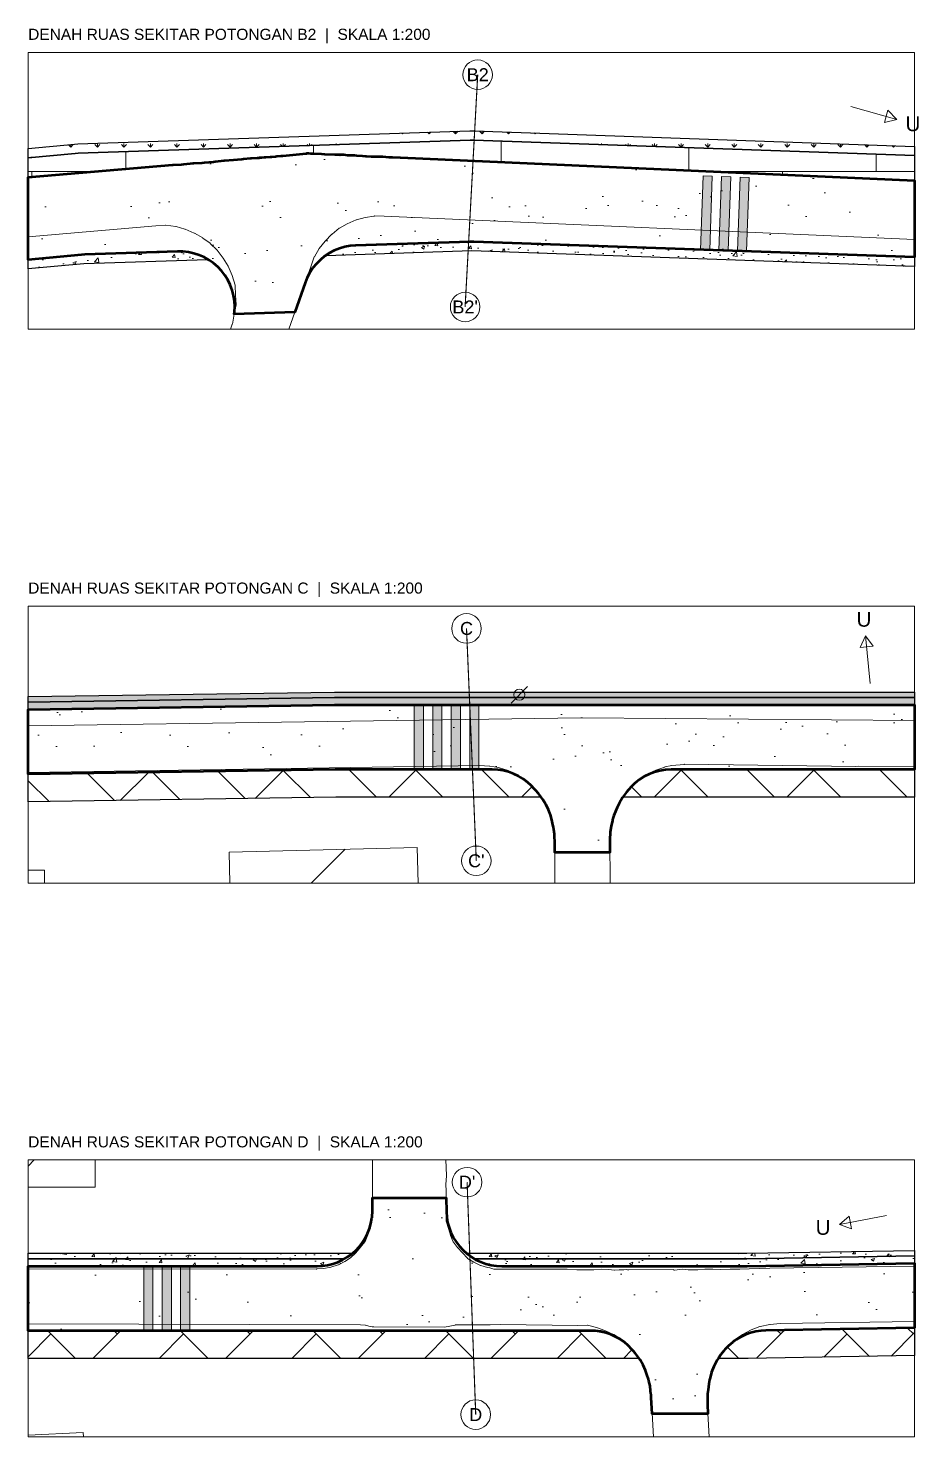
# Model space of a CAD drawing. Header units: metres. Extents: x 0 to 124, y -129 to 10.
# Drawn here: x 76 to 124.2, y -129.5 to -53.2 of the extents above; entities that cross this region are included whole.
import ezdxf
from ezdxf.enums import TextEntityAlignment as Align

# ---------------------------------------------------------------- set-up
doc = ezdxf.new("R2010")
doc.units = ezdxf.units.M
doc.linetypes.add('PHANTOM', pattern=[6.35, 3.175, -0.635, 0.635, -0.635, 0.635, -0.635])
for name, color, linetype, lineweight in [('D32_PNP_ARSIR', 8, 'Continuous', 9), ('D32_PNP_BATAS_RMJ', 1, 'PHANTOM', 25), ('D32_PNP_KONSTRUKSI', 7, 'Continuous', 25), ('D32_PNP_POTONGAN', 7, 'Continuous', 50), ('D32_PNP_TAMPAK', 8, 'Continuous', 18), ('D32_PNP_TEKS', 7, 'Continuous', 18)]:
    doc.layers.add(name, color=color, linetype=linetype, lineweight=lineweight)
doc.styles.add('D32_ARIAL', font='arial.ttf')

msp = doc.modelspace()

# ---------------------------------------------------------------- hatches: boundary and pattern name
at = {"layer": 'D32_PNP_ARSIR'}
h = msp.add_hatch(dxfattribs=at)
h.set_pattern_fill('GRASS', scale=0.04)
h.paths.add_polyline_path([(78.503, -59.472), (78.694, -59.46), (99.919, -58.751), (100.143, -58.751), (124, -59.594), (124, -60.094), (100.125, -59.251), (99.936, -59.251), (78.711, -59.96), (78.549, -59.97), (76, -60.206), (76, -59.704)])
h = msp.add_hatch(dxfattribs=at)
h.set_pattern_fill('AR-B816', scale=0.025)
h.paths.add_polyline_path([(78.549, -59.97), (78.711, -59.96), (99.936, -59.251), (100.125, -59.251), (124, -60.094), (124, -61.423), (96.169, -60.177), (96.169, -60.177), (96.143, -60.176), (96.142, -60.176), (95.725, -60.164), (95.538, -60.153), (95.209, -60.124), (95.209, -60.124), (95.15, -60.12), (95.149, -60.12), (95.124, -60.12), (95.123, -60.12), (94.858, -60.125), (94.576, -60.117), (94.311, -60.097), (94.311, -60.097), (94.288, -60.096), (94.288, -60.096), (94.27, -60.095), (94.27, -60.095), (94.099, -60.091), (93.779, -60.066), (93.68, -60.053), (93.679, -60.052), (93.61, -60.05), (93.609, -60.05), (93.59, -60.05), (93.291, -60.043), (93.09, -60.019), (93.089, -60.019), (93.039, -60.015), (93.037, -60.015), (92.947, -60.017), (92.946, -60.017), (92.876, -60.022), (92.608, -60.019), (92.054, -59.987), (91.881, -59.971), (91.879, -59.971), (91.418, -59.959), (91.296, -59.953), (91.18, -59.946), (91.179, -59.945), (91.166, -59.946), (91.165, -59.946), (91.102, -59.948), (91.102, -59.948), (91.075, -59.95), (91.075, -59.95), (91.054, -59.952), (91.054, -59.952), (89.792, -60.081), (89.699, -60.085), (89.697, -60.085), (89.695, -60.086), (89.693, -60.086), (89.692, -60.086), (89.455, -60.106), (89.454, -60.106), (89.39, -60.115), (89.197, -60.134), (89.197, -60.134), (89.101, -60.146), (88.859, -60.157), (88.854, -60.157), (88.854, -60.157), (88.825, -60.158), (88.824, -60.158), (88.789, -60.161), (88.789, -60.161), (88.516, -60.184), (88.405, -60.192), (88.083, -60.208), (88.083, -60.208), (88.062, -60.209), (88.061, -60.209), (88.034, -60.212), (88.034, -60.212), (87.653, -60.254), (87.558, -60.263), (87.113, -60.297), (86.637, -60.334), (86.636, -60.334), (86.616, -60.336), (86.616, -60.336), (86.612, -60.337), (86.611, -60.337), (86.118, -60.399), (86.025, -60.409), (85.548, -60.454), (85.421, -60.463), (84.963, -60.487), (84.962, -60.487), (84.957, -60.487), (84.957, -60.487), (84.933, -60.489), (84.933, -60.489), (84.429, -60.538), (84.296, -60.547), (83.841, -60.571), (83.841, -60.571), (83.835, -60.571), (83.835, -60.571), (83.813, -60.573), (83.813, -60.573), (76, -61.247), (76, -60.206)])
h = msp.add_hatch(dxfattribs=at)
h.set_pattern_fill('AR-SAND', scale=0.09)
h.paths.add_polyline_path([(83.815, -60.593), (83.837, -60.591), (83.842, -60.591), (84.297, -60.567), (84.431, -60.557), (84.935, -60.509), (84.959, -60.507), (84.964, -60.507), (85.422, -60.483), (85.55, -60.474), (86.027, -60.429), (86.12, -60.419), (86.614, -60.357), (86.618, -60.356), (86.638, -60.354), (87.114, -60.317), (87.56, -60.283), (87.655, -60.274), (88.036, -60.232), (88.063, -60.229), (88.084, -60.228), (88.406, -60.212), (88.518, -60.204), (88.791, -60.181), (88.826, -60.178), (88.855, -60.177), (88.86, -60.177), (89.103, -60.166), (89.199, -60.154), (89.392, -60.135), (89.457, -60.126), (89.7, -60.106), (89.699, -60.105), (89.793, -60.101), (91.056, -59.972), (91.076, -59.97), (91.103, -59.968), (91.166, -59.966), (91.179, -59.965), (91.295, -59.973), (91.417, -59.979), (91.879, -59.991), (92.053, -60.007), (92.607, -60.039), (92.877, -60.042), (92.947, -60.037), (93.038, -60.035), (93.087, -60.038), (93.289, -60.063), (93.59, -60.07), (93.61, -60.07), (93.678, -60.072), (93.777, -60.086), (94.098, -60.111), (94.269, -60.115), (94.287, -60.116), (94.31, -60.117), (94.575, -60.137), (94.858, -60.145), (95.124, -60.14), (95.149, -60.14), (95.208, -60.144), (95.537, -60.173), (95.724, -60.184), (96.142, -60.196), (96.168, -60.197), (124, -61.443), (124, -65.598), (100.128, -64.754), (99.922, -64.754), (93.732, -64.961), (93.433, -64.986), (93.137, -65.041), (92.849, -65.125), (92.57, -65.238), (92.304, -65.378), (92.053, -65.544), (91.82, -65.734), (91.608, -65.947), (91.418, -66.179), (91.252, -66.43), (91.111, -66.696), (90.999, -66.975), (90.444, -68.573), (87.152, -68.683), (87.169, -68.563), (87.182, -68.264), (87.165, -67.964), (87.119, -67.669), (87.043, -67.379), (86.939, -67.098), (86.807, -66.829), (86.649, -66.575), (86.466, -66.337), (86.261, -66.119), (86.035, -65.922), (85.791, -65.749), (85.53, -65.602), (85.256, -65.481), (84.971, -65.387), (84.679, -65.323), (84.381, -65.288), (84.082, -65.283), (79.064, -65.451), (78.888, -65.462), (76, -65.73), (76, -61.267)])
h = msp.add_hatch(color=252, dxfattribs=at)
h.dxf.hatch_style = 1
h.paths.add_polyline_path([(112.545, -61.19), (113.045, -61.208), (112.903, -65.206), (112.404, -65.188)])
h = msp.add_hatch(color=252, dxfattribs=at)
h.dxf.hatch_style = 1
h.paths.add_polyline_path([(113.544, -61.226), (114.044, -61.243), (113.903, -65.241), (113.403, -65.223)])
h = msp.add_hatch(color=252, dxfattribs=at)
h.dxf.hatch_style = 1
h.paths.add_polyline_path([(114.544, -61.261), (115.043, -61.279), (114.902, -65.276), (114.402, -65.259)])
h = msp.add_hatch(dxfattribs=at)
h.set_pattern_fill('AR-CONC', scale=0.01)
h.paths.add_polyline_path([(100.025, -65.251), (92.134, -65.515), (92.314, -65.395), (92.578, -65.256), (92.855, -65.144), (93.142, -65.06), (93.435, -65.006), (93.734, -64.981), (99.922, -64.774), (100.128, -64.774), (124, -65.618), (124, -66.098)])
h = msp.add_hatch(dxfattribs=at)
h.set_pattern_fill('AR-CONC', scale=0.01)
h.paths.add_polyline_path([(78.889, -65.482), (79.065, -65.471), (84.082, -65.303), (84.38, -65.308), (84.676, -65.343), (84.966, -65.407), (85.249, -65.499), (85.521, -65.619), (85.714, -65.729), (79.007, -65.953), (76, -66.232), (76, -65.75)])
h = msp.add_hatch(dxfattribs=at)
h.set_pattern_fill('AR-CONC', scale=0.01)
h.paths.add_polyline_path([(124, -89.15), (124, -89.45), (92.631, -89.45), (92.593, -89.45), (76, -89.699), (76, -89.399), (92.588, -89.15), (92.631, -89.15)])
h = msp.add_hatch(dxfattribs=at)
h.set_pattern_fill('AR-CONC', scale=0.01)
h.paths.add_polyline_path([(124, -89.45), (124, -89.83), (92.622, -89.83), (92.622, -89.83), (92.589, -89.83), (92.589, -89.83), (76, -90.079), (76, -89.699), (92.593, -89.45), (92.631, -89.45)])
h = msp.add_hatch(dxfattribs=at)
h.set_pattern_fill('AR-SAND', scale=0.09)
h.paths.add_polyline_path([(92.59, -89.85), (92.622, -89.85), (124, -89.85), (124, -93.35), (110.818, -93.35), (110.513, -93.366), (110.21, -93.412), (109.914, -93.49), (109.627, -93.597), (109.353, -93.732), (109.094, -93.895), (108.853, -94.084), (108.843, -94.092), (108.663, -94.262), (108.497, -94.446), (108.393, -94.571), (108.178, -94.866), (108.001, -95.185), (107.984, -95.22), (107.887, -95.413), (107.794, -95.619), (107.717, -95.832), (107.663, -96), (107.638, -96.083), (107.631, -96.105), (107.559, -96.415), (107.52, -96.731), (107.516, -96.785), (107.512, -96.857), (107.504, -97.042), (107.501, -97.196), (107.504, -97.85), (104.511, -97.85), (104.509, -97.435), (104.509, -97.409), (104.51, -97.396), (104.513, -97.331), (104.502, -96.905), (104.497, -96.855), (104.46, -96.596), (104.437, -96.494), (104.389, -96.258), (104.356, -96.075), (104.278, -95.796), (104.173, -95.525), (104.043, -95.266), (104.007, -95.203), (103.867, -94.978), (103.773, -94.842), (103.63, -94.652), (103.474, -94.474), (103.472, -94.473), (103.402, -94.394), (103.401, -94.395), (103.258, -94.236), (103.04, -94.036), (102.803, -93.86), (102.549, -93.707), (102.282, -93.58), (102.004, -93.48), (101.718, -93.408), (101.425, -93.365), (101.13, -93.35), (92.663, -93.35), (92.618, -93.35), (76, -93.599), (76, -90.099)])
h = msp.add_hatch(color=252, dxfattribs=at)
h.dxf.hatch_style = 1
h.paths.add_polyline_path([(96.907, -89.85), (97.407, -89.85), (97.407, -93.35), (96.907, -93.35)])
h = msp.add_hatch(color=252, dxfattribs=at)
h.dxf.hatch_style = 1
h.paths.add_polyline_path([(97.907, -89.85), (98.407, -89.85), (98.407, -93.35), (97.907, -93.35)])
h = msp.add_hatch(color=252, dxfattribs=at)
h.dxf.hatch_style = 1
h.paths.add_polyline_path([(98.907, -89.85), (99.407, -89.85), (99.407, -93.35), (98.907, -93.35)])
h = msp.add_hatch(color=252, dxfattribs=at)
h.dxf.hatch_style = 1
h.paths.add_polyline_path([(99.907, -89.85), (100.407, -89.85), (100.407, -93.35), (99.907, -93.35)])
h = msp.add_hatch(dxfattribs=at)
h.set_pattern_fill('AR-HBONE', scale=0.025)
h.paths.add_polyline_path([(92.619, -93.37), (92.663, -93.37), (101.129, -93.37), (101.423, -93.384), (101.714, -93.428), (101.998, -93.499), (102.275, -93.599), (102.54, -93.725), (102.792, -93.876), (103.027, -94.052), (103.244, -94.25), (103.386, -94.408), (103.388, -94.409), (103.389, -94.411), (103.391, -94.412), (103.392, -94.412), (103.457, -94.486), (103.458, -94.486), (103.459, -94.487), (103.615, -94.665), (103.754, -94.85), (92.652, -94.85), (76, -95.1), (76, -93.619)])
h = msp.add_hatch(dxfattribs=at)
h.set_pattern_fill('AR-HBONE', scale=0.025)
h.paths.add_polyline_path([(108.409, -94.584), (108.512, -94.459), (108.677, -94.276), (108.856, -94.107), (108.866, -94.099), (109.106, -93.911), (109.363, -93.75), (109.635, -93.615), (109.92, -93.509), (110.214, -93.432), (110.515, -93.386), (110.819, -93.37), (124, -93.37), (124, -94.85), (108.215, -94.85)])
h = msp.add_hatch(dxfattribs=at)
h.set_pattern_fill('ANSI31', scale=2.5)
h.paths.add_polyline_path([(86.88, -97.826), (97.063, -97.574), (97.111, -99.5), (86.921, -99.5)])
h = msp.add_hatch(dxfattribs=at)
h.set_pattern_fill('ANSI31', scale=2.5)
h.paths.add_polyline_path([(76.892, -98.802), (76.892, -99.5), (76, -99.5), (76, -98.802)])
h = msp.add_hatch(dxfattribs=at)
h.set_pattern_fill('ANSI31', scale=2.5)
h.paths.add_polyline_path([(79.627, -115.98), (76, -115.969), (76, -114.5), (79.632, -114.5)])
h = msp.add_hatch(dxfattribs=at)
h.set_pattern_fill('AR-SAND', scale=0.09)
h.paths.add_polyline_path([(91.644, -120.25), (91.93, -120.236), (92.213, -120.195), (92.492, -120.128), (92.762, -120.034), (93.022, -119.914), (93.27, -119.771), (93.503, -119.604), (93.719, -119.416), (93.916, -119.208), (94.093, -118.982), (94.247, -118.741), (94.377, -118.486), (94.483, -118.22), (94.562, -117.944), (94.615, -117.663), (94.618, -117.642), (94.646, -117.226), (94.646, -116.55), (98.633, -116.55), (98.647, -117.305), (98.667, -117.595), (98.714, -117.882), (98.789, -118.164), (98.891, -118.436), (99.019, -118.697), (99.171, -118.945), (99.347, -119.177), (99.545, -119.391), (99.762, -119.584), (99.997, -119.756), (100.248, -119.904), (100.511, -120.027), (100.786, -120.124), (101.068, -120.194), (101.356, -120.236), (101.647, -120.25), (114.891, -120.25), (114.94, -120.25), (124, -120.101), (124, -123.601), (115.948, -123.734), (115.669, -123.751), (115.392, -123.795), (115.12, -123.864), (114.857, -123.958), (114.603, -124.077), (114.361, -124.219), (114.134, -124.382), (113.923, -124.566), (113.73, -124.769), (113.663, -124.846), (113.51, -125.039), (113.373, -125.242), (113.297, -125.366), (113.125, -125.69), (113.123, -125.693), (113.006, -125.993), (112.921, -126.304), (112.896, -126.419), (112.858, -126.638), (112.815, -126.948), (112.792, -127.171), (112.777, -127.406), (112.775, -127.757), (112.802, -128.25), (109.789, -128.25), (109.74, -127.369), (109.725, -127.197), (109.722, -127.168), (109.706, -127.001), (109.671, -126.742), (109.613, -126.488), (109.58, -126.368), (109.504, -126.127), (109.426, -125.913), (109.296, -125.611), (109.134, -125.324), (108.941, -125.057), (108.868, -124.967), (108.783, -124.866), (108.692, -124.764), (108.496, -124.561), (108.281, -124.378), (108.05, -124.216), (107.805, -124.076), (107.547, -123.96), (107.28, -123.869), (107.006, -123.803), (106.726, -123.763), (106.444, -123.75), (76, -123.75), (76, -120.25)])
h = msp.add_hatch(dxfattribs=at)
h.set_pattern_fill('AR-CONC', scale=0.01)
h.paths.add_polyline_path([(93.259, -119.754), (93.094, -119.85), (76, -119.85), (76, -119.55), (93.535, -119.55), (93.491, -119.588)])
h = msp.add_hatch(dxfattribs=at)
h.set_pattern_fill('AR-CONC', scale=0.01)
h.paths.add_polyline_path([(114.912, -119.85), (100.196, -119.85), (100.008, -119.739), (99.775, -119.569), (99.754, -119.55), (114.91, -119.55), (124, -119.401), (124, -119.701)])
h = msp.add_hatch(dxfattribs=at)
h.set_pattern_fill('AR-CONC', scale=0.01)
h.paths.add_polyline_path([(114.94, -120.23), (114.891, -120.23), (101.647, -120.23), (101.358, -120.216), (101.072, -120.174), (100.791, -120.105), (100.519, -120.008), (100.257, -119.886), (100.196, -119.85), (114.912, -119.85), (124, -119.701), (124, -120.081)])
h = msp.add_hatch(dxfattribs=at)
h.set_pattern_fill('AR-CONC', scale=0.01)
h.paths.add_polyline_path([(92.755, -120.015), (92.486, -120.108), (92.209, -120.176), (91.928, -120.216), (91.643, -120.23), (76, -120.23), (76, -119.85), (93.094, -119.85), (93.013, -119.897)])
h = msp.add_hatch(color=252, dxfattribs=at)
h.dxf.hatch_style = 1
h.paths.add_polyline_path([(82.256, -120.25), (82.756, -120.25), (82.756, -123.75), (82.256, -123.75)])
h = msp.add_hatch(color=252, dxfattribs=at)
h.dxf.hatch_style = 1
h.paths.add_polyline_path([(83.256, -120.25), (83.756, -120.25), (83.756, -123.75), (83.256, -123.75)])
h = msp.add_hatch(color=252, dxfattribs=at)
h.dxf.hatch_style = 1
h.paths.add_polyline_path([(84.256, -120.25), (84.756, -120.25), (84.756, -123.75), (84.256, -123.75)])
h = msp.add_hatch(dxfattribs=at)
h.set_pattern_fill('AR-HBONE', scale=0.025)
h.paths.add_polyline_path([(113.392, -125.25), (113.526, -125.05), (113.678, -124.859), (113.744, -124.783), (113.936, -124.581), (114.146, -124.398), (114.372, -124.235), (114.612, -124.095), (114.864, -123.977), (115.126, -123.883), (115.396, -123.814), (115.671, -123.771), (115.949, -123.754), (124, -123.621), (124, -125.101), (114.983, -125.25), (114.93, -125.25)])
h = msp.add_hatch(dxfattribs=at)
h.set_pattern_fill('AR-HBONE', scale=0.025)
h.paths.add_polyline_path([(106.444, -123.77), (106.724, -123.783), (107.002, -123.823), (107.275, -123.888), (107.54, -123.979), (107.796, -124.094), (108.039, -124.233), (108.269, -124.394), (108.482, -124.576), (108.678, -124.777), (108.768, -124.879), (108.852, -124.979), (108.925, -125.069), (109.056, -125.25), (76, -125.25), (76, -123.77)])
h = msp.add_hatch(dxfattribs=at)
h.set_pattern_fill('ANSI31', scale=2.5)
h.paths.add_polyline_path([(78.979, -129.257), (78.992, -129.5), (76, -129.5), (76, -129.408)])

# ---------------------------------------------------------------- linework, layer by layer
at = {"layer": 'D32_PNP_BATAS_RMJ', "color": 1, "ltscale": 1.5, "const_width": 0.06}
for points in [[(100.341, -55.709), (99.659, -68.291)], [(99.735, -85.706), (100.265, -98.294)], [(100.234, -128.296), (99.766, -115.704)]]:
    msp.add_lwpolyline(points, dxfattribs=at)
at = {"layer": 'D32_PNP_KONSTRUKSI'}
for points in [[(78.503, -59.472), (78.694, -59.46), (99.919, -58.751), (100.143, -58.751), (124, -59.594), (124, -60.094), (100.125, -59.251), (99.936, -59.251), (78.711, -59.96), (78.549, -59.97), (76, -60.206), (76, -59.704)], [(78.549, -59.97), (78.711, -59.96), (99.936, -59.251), (100.125, -59.251), (124, -60.094), (124, -61.423), (96.169, -60.177), (96.169, -60.177), (96.143, -60.176), (96.142, -60.176), (95.725, -60.164), (95.538, -60.153), (95.209, -60.124), (95.209, -60.124), (95.15, -60.12), (95.149, -60.12), (95.124, -60.12), (95.123, -60.12), (94.858, -60.125), (94.576, -60.117), (94.311, -60.097), (94.311, -60.097), (94.288, -60.096), (94.288, -60.096), (94.27, -60.095), (94.27, -60.095), (94.099, -60.091), (93.779, -60.066), (93.68, -60.053), (93.679, -60.052), (93.61, -60.05), (93.609, -60.05), (93.59, -60.05), (93.291, -60.043), (93.09, -60.019), (93.089, -60.019), (93.039, -60.015), (93.037, -60.015), (92.947, -60.017), (92.946, -60.017), (92.876, -60.022), (92.608, -60.019), (92.054, -59.987), (91.881, -59.971), (91.879, -59.971), (91.418, -59.959), (91.296, -59.953), (91.18, -59.946), (91.179, -59.945), (91.166, -59.946), (91.165, -59.946), (91.102, -59.948), (91.102, -59.948), (91.075, -59.95), (91.075, -59.95), (91.054, -59.952), (91.054, -59.952), (89.792, -60.081), (89.699, -60.085), (89.697, -60.085), (89.695, -60.086), (89.693, -60.086), (89.692, -60.086), (89.455, -60.106), (89.454, -60.106), (89.39, -60.115), (89.197, -60.134), (89.197, -60.134), (89.101, -60.146), (88.859, -60.157), (88.854, -60.157), (88.854, -60.157), (88.825, -60.158), (88.824, -60.158), (88.789, -60.161), (88.789, -60.161), (88.516, -60.184), (88.405, -60.192), (88.083, -60.208), (88.083, -60.208), (88.062, -60.209), (88.061, -60.209), (88.034, -60.212), (88.034, -60.212), (87.653, -60.254), (87.558, -60.263), (87.113, -60.297), (86.637, -60.334), (86.636, -60.334), (86.616, -60.336), (86.616, -60.336), (86.612, -60.337), (86.611, -60.337), (86.118, -60.399), (86.025, -60.409), (85.548, -60.454), (85.421, -60.463), (84.963, -60.487), (84.962, -60.487), (84.957, -60.487), (84.957, -60.487), (84.933, -60.489), (84.933, -60.489), (84.429, -60.538), (84.296, -60.547), (83.841, -60.571), (83.841, -60.571), (83.835, -60.571), (83.835, -60.571), (83.813, -60.573), (83.813, -60.573), (76, -61.247), (76, -60.206)], [(100.025, -65.251), (92.134, -65.515), (92.314, -65.395), (92.578, -65.256), (92.855, -65.144), (93.142, -65.06), (93.435, -65.006), (93.734, -64.981), (99.922, -64.774), (100.128, -64.774), (124, -65.618), (124, -66.098)], [(78.889, -65.482), (79.065, -65.471), (84.082, -65.303), (84.38, -65.308), (84.676, -65.343), (84.966, -65.407), (85.249, -65.499), (85.521, -65.619), (85.714, -65.729), (79.007, -65.953), (76, -66.232), (76, -65.75)], [(124, -89.15), (124, -89.45), (92.631, -89.45), (92.593, -89.45), (76, -89.699), (76, -89.399), (92.588, -89.15), (92.631, -89.15)], [(124, -89.45), (124, -89.83), (92.622, -89.83), (92.622, -89.83), (92.589, -89.83), (92.589, -89.83), (76, -90.079), (76, -89.699), (92.593, -89.45), (92.631, -89.45)], [(92.619, -93.37), (92.663, -93.37), (101.129, -93.37), (101.423, -93.384), (101.714, -93.428), (101.998, -93.499), (102.275, -93.599), (102.54, -93.725), (102.792, -93.876), (103.027, -94.052), (103.244, -94.25), (103.386, -94.408), (103.388, -94.409), (103.389, -94.411), (103.391, -94.412), (103.392, -94.412), (103.457, -94.486), (103.458, -94.486), (103.459, -94.487), (103.615, -94.665), (103.754, -94.85), (92.652, -94.85), (76, -95.1), (76, -93.619)], [(108.409, -94.584), (108.512, -94.459), (108.677, -94.276), (108.856, -94.107), (108.866, -94.099), (109.106, -93.911), (109.363, -93.75), (109.635, -93.615), (109.92, -93.509), (110.214, -93.432), (110.515, -93.386), (110.819, -93.37), (124, -93.37), (124, -94.85), (108.215, -94.85)], [(93.259, -119.754), (93.094, -119.85), (76, -119.85), (76, -119.55), (93.535, -119.55), (93.491, -119.588)], [(114.912, -119.85), (100.196, -119.85), (100.008, -119.739), (99.775, -119.569), (99.754, -119.55), (114.91, -119.55), (124, -119.401), (124, -119.701)], [(114.94, -120.23), (114.891, -120.23), (101.647, -120.23), (101.358, -120.216), (101.072, -120.174), (100.791, -120.105), (100.519, -120.008), (100.257, -119.886), (100.196, -119.85), (114.912, -119.85), (124, -119.701), (124, -120.081)], [(92.755, -120.015), (92.486, -120.108), (92.209, -120.176), (91.928, -120.216), (91.643, -120.23), (76, -120.23), (76, -119.85), (93.094, -119.85), (93.013, -119.897)], [(113.392, -125.25), (113.526, -125.05), (113.678, -124.859), (113.744, -124.783), (113.936, -124.581), (114.146, -124.398), (114.372, -124.235), (114.612, -124.095), (114.864, -123.977), (115.126, -123.883), (115.396, -123.814), (115.671, -123.771), (115.949, -123.754), (124, -123.621), (124, -125.101), (114.983, -125.25), (114.93, -125.25)], [(106.444, -123.77), (106.724, -123.783), (107.002, -123.823), (107.275, -123.888), (107.54, -123.979), (107.796, -124.094), (108.039, -124.233), (108.269, -124.394), (108.482, -124.576), (108.678, -124.777), (108.768, -124.879), (108.852, -124.979), (108.925, -125.069), (109.056, -125.25), (76, -125.25), (76, -123.77)]]:
    msp.add_lwpolyline(points, close=True, dxfattribs=at)
at = {"layer": 'D32_PNP_POTONGAN'}
for points in [[(83.815, -60.593), (83.837, -60.591), (83.842, -60.591), (84.297, -60.567), (84.431, -60.557), (84.935, -60.509), (84.959, -60.507), (84.964, -60.507), (85.422, -60.483), (85.55, -60.474), (86.027, -60.429), (86.12, -60.419), (86.614, -60.357), (86.618, -60.356), (86.638, -60.354), (87.114, -60.317), (87.56, -60.283), (87.655, -60.274), (88.036, -60.232), (88.063, -60.229), (88.084, -60.228), (88.406, -60.212), (88.518, -60.204), (88.791, -60.181), (88.826, -60.178), (88.855, -60.177), (88.86, -60.177), (89.103, -60.166), (89.199, -60.154), (89.392, -60.135), (89.457, -60.126), (89.7, -60.106), (89.699, -60.105), (89.793, -60.101), (91.056, -59.972), (91.076, -59.97), (91.103, -59.968), (91.166, -59.966), (91.179, -59.965), (91.295, -59.973), (91.417, -59.979), (91.879, -59.991), (92.053, -60.007), (92.607, -60.039), (92.877, -60.042), (92.947, -60.037), (93.038, -60.035), (93.087, -60.038), (93.289, -60.063), (93.59, -60.07), (93.61, -60.07), (93.678, -60.072), (93.777, -60.086), (94.098, -60.111), (94.269, -60.115), (94.287, -60.116), (94.31, -60.117), (94.575, -60.137), (94.858, -60.145), (95.124, -60.14), (95.149, -60.14), (95.208, -60.144), (95.537, -60.173), (95.724, -60.184), (96.142, -60.196), (96.168, -60.197), (124, -61.443), (124, -65.598), (100.128, -64.754), (99.922, -64.754), (93.732, -64.961), (93.433, -64.986), (93.137, -65.041), (92.849, -65.125), (92.57, -65.238), (92.304, -65.378), (92.053, -65.544), (91.82, -65.734), (91.608, -65.947), (91.418, -66.179), (91.252, -66.43), (91.111, -66.696), (90.999, -66.975), (90.444, -68.573), (87.152, -68.683), (87.169, -68.563), (87.182, -68.264), (87.165, -67.964), (87.119, -67.669), (87.043, -67.379), (86.939, -67.098), (86.807, -66.829), (86.649, -66.575), (86.466, -66.337), (86.261, -66.119), (86.035, -65.922), (85.791, -65.749), (85.53, -65.602), (85.256, -65.481), (84.971, -65.387), (84.679, -65.323), (84.381, -65.288), (84.082, -65.283), (79.064, -65.451), (78.888, -65.462), (76, -65.73), (76, -61.267)], [(92.59, -89.85), (92.622, -89.85), (124, -89.85), (124, -93.35), (110.818, -93.35), (110.513, -93.366), (110.21, -93.412), (109.914, -93.49), (109.627, -93.597), (109.353, -93.732), (109.094, -93.895), (108.853, -94.084), (108.843, -94.092), (108.663, -94.262), (108.497, -94.446), (108.393, -94.571), (108.178, -94.866), (108.001, -95.185), (107.984, -95.22), (107.887, -95.413), (107.794, -95.619), (107.717, -95.832), (107.663, -96), (107.638, -96.083), (107.631, -96.105), (107.559, -96.415), (107.52, -96.731), (107.516, -96.785), (107.512, -96.857), (107.504, -97.042), (107.501, -97.196), (107.504, -97.85), (104.511, -97.85), (104.509, -97.435), (104.509, -97.409), (104.51, -97.396), (104.513, -97.331), (104.502, -96.905), (104.497, -96.855), (104.46, -96.596), (104.437, -96.494), (104.389, -96.258), (104.356, -96.075), (104.278, -95.796), (104.173, -95.525), (104.043, -95.266), (104.007, -95.203), (103.867, -94.978), (103.773, -94.842), (103.63, -94.652), (103.474, -94.474), (103.472, -94.473), (103.402, -94.394), (103.401, -94.395), (103.258, -94.236), (103.04, -94.036), (102.803, -93.86), (102.549, -93.707), (102.282, -93.58), (102.004, -93.48), (101.718, -93.408), (101.425, -93.365), (101.13, -93.35), (92.663, -93.35), (92.618, -93.35), (76, -93.599), (76, -90.099)], [(91.644, -120.25), (91.93, -120.236), (92.213, -120.195), (92.492, -120.128), (92.762, -120.034), (93.022, -119.914), (93.27, -119.771), (93.503, -119.604), (93.719, -119.416), (93.916, -119.208), (94.093, -118.982), (94.247, -118.741), (94.377, -118.486), (94.483, -118.22), (94.562, -117.944), (94.615, -117.663), (94.618, -117.642), (94.646, -117.226), (94.646, -116.55), (98.633, -116.55), (98.647, -117.305), (98.667, -117.595), (98.714, -117.882), (98.789, -118.164), (98.891, -118.436), (99.019, -118.697), (99.171, -118.945), (99.347, -119.177), (99.545, -119.391), (99.762, -119.584), (99.997, -119.756), (100.248, -119.904), (100.511, -120.027), (100.786, -120.124), (101.068, -120.194), (101.356, -120.236), (101.647, -120.25), (114.891, -120.25), (114.94, -120.25), (124, -120.101), (124, -123.601), (115.948, -123.734), (115.669, -123.751), (115.392, -123.795), (115.12, -123.864), (114.857, -123.958), (114.603, -124.077), (114.361, -124.219), (114.134, -124.382), (113.923, -124.566), (113.73, -124.769), (113.663, -124.846), (113.51, -125.039), (113.373, -125.242), (113.297, -125.366), (113.125, -125.69), (113.123, -125.693), (113.006, -125.993), (112.921, -126.304), (112.896, -126.419), (112.858, -126.638), (112.815, -126.948), (112.792, -127.171), (112.777, -127.406), (112.775, -127.757), (112.802, -128.25), (109.789, -128.25), (109.74, -127.369), (109.725, -127.197), (109.722, -127.168), (109.706, -127.001), (109.671, -126.742), (109.613, -126.488), (109.58, -126.368), (109.504, -126.127), (109.426, -125.913), (109.296, -125.611), (109.134, -125.324), (108.941, -125.057), (108.868, -124.967), (108.783, -124.866), (108.692, -124.764), (108.496, -124.561), (108.281, -124.378), (108.05, -124.216), (107.805, -124.076), (107.547, -123.96), (107.28, -123.869), (107.006, -123.803), (106.726, -123.763), (106.444, -123.75), (76, -123.75), (76, -120.25)]]:
    msp.add_lwpolyline(points, close=True, dxfattribs=at)
at = {"layer": 'D32_PNP_TAMPAK'}
msp.add_line((102.144, -89.75), (103.044, -88.85), dxfattribs=at)
for points in [[(83.831, -60.591), (83.832, -60.591), (84.364, -60.564), (84.366, -60.564), (84.952, -60.507), (84.954, -60.507), (84.954, -60.507), (85.486, -60.48), (85.488, -60.48), (86.074, -60.424), (86.075, -60.424), (86.619, -60.356), (86.619, -60.356), (86.621, -60.356), (86.621, -60.356), (87.114, -60.317), (87.608, -60.279), (87.609, -60.279), (88.06, -60.229), (88.06, -60.229), (88.062, -60.229), (88.062, -60.229), (88.462, -60.209), (88.464, -60.209), (88.822, -60.178), (88.823, -60.178), (88.824, -60.178), (88.825, -60.178), (89.127, -60.176), (89.131, -60.176), (89.136, -60.175), (89.317, -60.139), (89.318, -60.139), (89.318, -60.139), (89.319, -60.139), (89.478, -60.143), (89.483, -60.143), (89.488, -60.142), (89.493, -60.141), (89.498, -60.139), (89.503, -60.137), (89.542, -60.115), (89.543, -60.115), (89.543, -60.115), (89.543, -60.115), (89.543, -60.115), (89.543, -60.115), (89.543, -60.115), (89.544, -60.115), (89.545, -60.115), (89.575, -60.124), (89.58, -60.125), (89.585, -60.125), (89.589, -60.125), (89.594, -60.125), (91.077, -59.97), (91.077, -59.97), (91.079, -59.969), (91.08, -59.969), (91.211, -59.964), (91.211, -59.964), (91.212, -59.964), (91.212, -59.964), (91.212, -59.964), (91.212, -59.964), (91.285, -59.984), (91.29, -59.985), (91.295, -59.986), (91.301, -59.986), (91.425, -59.979), (91.425, -59.979), (91.426, -59.979), (91.427, -59.979), (91.949, -59.993), (91.949, -59.993), (91.95, -59.993), (91.95, -59.993), (91.95, -59.993), (91.951, -59.993), (91.986, -60.003), (91.991, -60.004), (91.997, -60.005), (92.971, -60.06), (92.975, -60.06), (92.98, -60.06), (92.985, -60.059), (92.989, -60.057), (92.994, -60.056), (92.998, -60.054), (93.037, -60.032), (93.038, -60.031), (93.038, -60.031), (93.039, -60.031), (93.155, -60.064), (93.16, -60.065), (93.165, -60.065), (93.372, -60.082), (93.379, -60.082), (93.642, -60.068), (93.642, -60.068), (93.642, -60.068), (93.643, -60.068), (93.644, -60.068), (93.937, -60.107), (93.942, -60.107), (94.288, -60.116), (94.288, -60.116), (94.29, -60.116), (94.29, -60.116), (94.716, -60.148), (94.721, -60.148), (95.159, -60.139), (95.161, -60.139), (95.161, -60.139), (95.63, -60.182), (95.634, -60.182), (96.155, -60.196), (96.155, -60.196), (124, -61.443), (124, -64.63), (95.272, -63.377), (95.271, -63.377), (94.752, -63.363), (94.747, -63.363), (94.743, -63.364), (94.244, -63.442), (94.239, -63.443), (93.769, -63.572), (93.763, -63.575), (93.27, -63.786), (93.265, -63.788), (92.854, -64.02), (92.85, -64.023), (92.847, -64.025), (92.454, -64.349), (92.45, -64.353), (92.084, -64.73), (92.081, -64.733), (91.756, -65.12), (91.753, -65.123), (91.751, -65.127), (91.497, -65.574), (91.495, -65.578), (91.494, -65.582), (91.318, -66.056), (91.318, -66.057), (90.122, -69.5), (86.957, -69.5), (87.054, -69.224), (87.056, -69.217), (87.161, -68.679), (87.161, -68.679), (87.255, -68.183), (87.256, -68.178), (87.256, -68.172), (87.23, -67.644), (87.23, -67.644), (87.204, -67.115), (87.203, -67.109), (87.202, -67.103), (87.043, -66.583), (87.042, -66.578), (86.831, -66.086), (86.829, -66.082), (86.827, -66.079), (86.553, -65.654), (86.552, -65.652), (86.238, -65.217), (86.236, -65.214), (86.233, -65.21), (85.858, -64.847), (85.855, -64.844), (85.852, -64.842), (85.454, -64.558), (85.449, -64.555), (84.999, -64.299), (84.995, -64.297), (84.492, -64.071), (84.489, -64.07), (84.485, -64.069), (84.004, -63.935), (84, -63.934), (83.996, -63.933), (83.451, -63.867), (83.446, -63.867), (83.442, -63.867), (82.913, -63.894), (82.912, -63.894), (76, -64.491), (76, -61.267)], [(112.545, -61.19), (113.045, -61.208), (112.903, -65.206), (112.404, -65.188)], [(113.544, -61.226), (114.044, -61.243), (113.903, -65.241), (113.403, -65.223)], [(114.544, -61.261), (115.043, -61.279), (114.902, -65.276), (114.402, -65.259)], [(96.907, -89.85), (97.407, -89.85), (97.407, -93.35), (96.907, -93.35)], [(97.907, -89.85), (98.407, -89.85), (98.407, -93.35), (97.907, -93.35)], [(98.907, -89.85), (99.407, -89.85), (99.407, -93.35), (98.907, -93.35)], [(99.907, -89.85), (100.407, -89.85), (100.407, -93.35), (99.907, -93.35)], [(120.94, -93.168), (120.934, -93.169), (120.812, -93.181), (120.809, -93.181), (111.53, -93.068), (111.525, -93.069), (110.855, -93.134), (110.85, -93.135), (110.482, -93.213), (110.475, -93.215), (109.986, -93.389), (109.983, -93.39), (109.507, -93.603), (109.503, -93.605), (109.499, -93.607), (109.495, -93.61), (109.492, -93.613), (109.489, -93.616), (109.459, -93.652), (109.458, -93.653), (109.458, -93.653), (109.458, -93.653), (109.458, -93.653), (109.458, -93.653), (109.458, -93.653), (109.457, -93.653), (109.061, -93.903), (109.058, -93.905), (109.055, -93.908), (108.783, -94.144), (108.669, -94.238), (108.665, -94.242), (108.662, -94.245), (108.323, -94.656), (108.322, -94.658), (108.028, -95.062), (108.026, -95.066), (108.023, -95.07), (108.021, -95.075), (108.02, -95.08), (107.994, -95.199), (107.994, -95.199), (107.993, -95.2), (107.993, -95.2), (107.993, -95.2), (107.993, -95.201), (107.993, -95.201), (107.816, -95.556), (107.814, -95.56), (107.749, -95.734), (107.748, -95.736), (107.65, -96.042), (107.649, -96.043), (107.587, -96.258), (107.586, -96.263), (107.532, -96.561), (107.531, -96.566), (107.514, -96.821), (107.514, -96.822), (107.5, -97.119), (107.5, -97.122), (107.513, -99.5), (104.521, -99.5), (104.509, -97.414), (104.509, -97.414), (104.509, -97.412), (104.509, -97.412), (104.522, -97.117), (104.522, -97.11), (104.469, -96.57), (104.469, -96.565), (104.467, -96.561), (104.406, -96.361), (104.406, -96.36), (104.406, -96.359), (104.406, -96.359), (104.378, -96.071), (104.377, -96.067), (104.376, -96.063), (104.375, -96.059), (104.318, -95.901), (104.318, -95.9), (104.318, -95.9), (104.202, -95.573), (104.201, -95.569), (104.148, -95.451), (104.145, -95.447), (103.942, -95.088), (103.939, -95.084), (103.695, -94.729), (103.694, -94.729), (103.693, -94.727), (103.646, -94.651), (103.643, -94.647), (103.639, -94.643), (103.455, -94.454), (103.454, -94.454), (103.454, -94.453), (103.453, -94.453), (103.311, -94.26), (103.308, -94.257), (103.305, -94.253), (103.302, -94.25), (103.261, -94.218), (103.261, -94.218), (103.075, -94.065), (102.937, -93.952), (102.891, -93.914), (102.889, -93.912), (102.483, -93.616), (102.478, -93.613), (102.473, -93.611), (101.993, -93.407), (101.988, -93.405), (101.467, -93.245), (101.46, -93.244), (100.991, -93.164), (100.985, -93.163), (100.434, -93.133), (100.431, -93.133), (76, -93.508), (76, -90.989), (105.92, -90.554), (105.924, -90.554), (106.006, -90.546), (106.008, -90.546), (124, -90.696), (124, -93.19)], [(86.88, -97.826), (97.063, -97.574), (97.111, -99.5), (86.921, -99.5)], [(76.892, -98.802), (76.892, -99.5), (76, -99.5), (76, -98.802)], [(91.586, -120.423), (91.591, -120.423), (91.596, -120.422), (91.601, -120.421), (91.606, -120.419), (91.611, -120.417), (91.615, -120.414), (91.619, -120.411), (91.622, -120.408), (91.625, -120.404), (91.626, -120.404), (91.626, -120.404), (91.627, -120.404), (92.006, -120.377), (92.011, -120.376), (92.38, -120.307), (92.385, -120.306), (92.785, -120.189), (92.791, -120.187), (92.795, -120.185), (93.142, -119.994), (93.144, -119.993), (93.448, -119.809), (93.453, -119.806), (93.457, -119.803), (93.743, -119.539), (93.748, -119.533), (93.991, -119.233), (94.232, -118.934), (94.235, -118.93), (94.238, -118.925), (94.24, -118.921), (94.383, -118.557), (94.383, -118.557), (94.527, -118.19), (94.529, -118.185), (94.53, -118.18), (94.592, -117.83), (94.592, -117.828), (94.647, -117.435), (94.647, -117.428), (94.643, -114.5), (98.623, -114.5), (98.652, -115.351), (98.652, -115.352), (98.652, -115.352), (98.612, -115.829), (98.612, -115.837), (98.633, -116.173), (98.633, -116.173), (98.633, -116.174), (98.633, -116.175), (98.63, -116.389), (98.63, -116.391), (98.649, -117.418), (98.649, -117.419), (98.649, -117.421), (98.636, -117.801), (98.636, -117.806), (98.637, -117.811), (98.638, -117.817), (98.754, -118.218), (98.754, -118.219), (98.865, -118.582), (98.867, -118.587), (99.016, -118.939), (99.017, -118.943), (99.02, -118.946), (99.022, -118.95), (99.245, -119.244), (99.248, -119.247), (99.517, -119.54), (99.782, -119.829), (99.786, -119.833), (99.79, -119.836), (99.794, -119.838), (100.124, -120.029), (100.127, -120.03), (100.499, -120.215), (100.504, -120.217), (100.508, -120.219), (100.864, -120.321), (100.871, -120.323), (100.999, -120.341), (101, -120.341), (101, -120.341), (101, -120.341), (101.001, -120.341), (101.218, -120.422), (101.222, -120.423), (101.227, -120.424), (101.231, -120.425), (101.236, -120.425), (105.191, -120.422), (105.191, -120.422), (105.193, -120.422), (105.193, -120.422), (105.714, -120.455), (105.717, -120.455), (106.189, -120.453), (106.618, -120.46), (106.623, -120.459), (107.043, -120.423), (107.043, -120.423), (107.044, -120.423), (107.045, -120.423), (107.433, -120.437), (107.434, -120.437), (107.436, -120.437), (107.436, -120.437), (107.738, -120.466), (107.744, -120.466), (107.998, -120.461), (108.251, -120.457), (108.255, -120.457), (108.259, -120.456), (108.379, -120.434), (108.379, -120.434), (108.38, -120.434), (108.38, -120.434), (108.38, -120.434), (108.38, -120.434), (108.381, -120.434), (108.381, -120.434), (108.46, -120.456), (108.465, -120.457), (108.469, -120.458), (108.474, -120.458), (108.478, -120.458), (108.483, -120.457), (108.512, -120.451), (108.513, -120.451), (108.513, -120.451), (108.514, -120.451), (108.515, -120.451), (110.92, -120.434), (110.921, -120.434), (110.921, -120.434), (110.921, -120.434), (110.921, -120.434), (110.921, -120.434), (110.922, -120.434), (110.956, -120.458), (110.96, -120.461), (110.965, -120.463), (110.969, -120.464), (110.974, -120.466), (110.979, -120.466), (110.984, -120.467), (110.989, -120.467), (111.434, -120.425), (111.434, -120.425), (111.435, -120.425), (111.436, -120.425), (111.436, -120.425), (111.436, -120.425), (111.567, -120.444), (111.571, -120.444), (111.742, -120.454), (111.744, -120.454), (111.957, -120.457), (111.96, -120.457), (112.257, -120.445), (112.258, -120.445), (112.639, -120.417), (112.64, -120.417), (112.641, -120.417), (112.642, -120.417), (113.072, -120.423), (113.502, -120.428), (113.504, -120.428), (114.018, -120.419), (114.019, -120.419), (114.532, -120.409), (114.532, -120.409), (115.048, -120.4), (115.048, -120.4), (115.604, -120.382), (115.604, -120.382), (116.161, -120.366), (116.161, -120.366), (124, -120.249), (124, -123.253), (116.721, -123.361), (116.716, -123.361), (116.171, -123.421), (116.167, -123.421), (115.632, -123.521), (115.628, -123.522), (115.624, -123.523), (115.147, -123.696), (115.144, -123.697), (115.14, -123.699), (114.678, -123.955), (114.674, -123.957), (114.219, -124.255), (114.215, -124.258), (114.211, -124.262), (113.854, -124.625), (113.852, -124.628), (113.502, -125.033), (113.499, -125.036), (113.497, -125.039), (113.203, -125.52), (113.2, -125.525), (112.989, -125.988), (112.987, -125.993), (112.986, -125.998), (112.873, -126.528), (112.872, -126.532), (112.799, -127.059), (112.799, -127.063), (112.766, -127.581), (112.766, -127.587), (112.869, -129.5), (109.86, -129.5), (109.733, -127.247), (109.732, -127.241), (109.725, -127.203), (109.725, -127.201), (109.682, -126.74), (109.681, -126.736), (109.68, -126.732), (109.547, -126.246), (109.546, -126.242), (109.371, -125.763), (109.369, -125.759), (109.163, -125.331), (109.16, -125.326), (109.157, -125.322), (108.827, -124.915), (108.825, -124.914), (108.501, -124.547), (108.497, -124.543), (108.142, -124.227), (108.138, -124.224), (108.134, -124.222), (107.704, -123.962), (107.698, -123.959), (107.233, -123.747), (107.229, -123.746), (106.771, -123.575), (106.766, -123.574), (106.279, -123.452), (106.274, -123.452), (106.27, -123.451), (106.265, -123.451), (105.757, -123.461), (101.574, -123.42), (101.571, -123.42), (101.017, -123.438), (101.016, -123.438), (99.154, -123.434), (99.149, -123.435), (99.144, -123.435), (99.139, -123.437), (99.134, -123.439), (99.129, -123.441), (99.125, -123.444), (99.123, -123.445), (99.122, -123.445), (98.542, -123.553), (98.541, -123.553), (98.54, -123.553), (98.54, -123.553), (98.539, -123.554), (94.71, -123.535), (94.705, -123.535), (94.7, -123.536), (94.624, -123.55), (94.623, -123.55), (94.622, -123.55), (94.622, -123.55), (94.622, -123.55), (94.622, -123.55), (94.621, -123.55), (94.44, -123.497), (94.44, -123.497), (94.263, -123.447), (94.258, -123.446), (94.253, -123.445), (93.995, -123.424), (93.991, -123.424), (76, -123.386), (76, -120.391)], [(79.627, -115.98), (76, -115.969), (76, -114.5), (79.632, -114.5)], [(82.256, -120.25), (82.756, -120.25), (82.756, -123.75), (82.256, -123.75)], [(83.256, -120.25), (83.756, -120.25), (83.756, -123.75), (83.256, -123.75)], [(84.256, -120.25), (84.756, -120.25), (84.756, -123.75), (84.256, -123.75)], [(78.979, -129.257), (78.992, -129.5), (76, -129.5), (76, -129.408)]]:
    msp.add_lwpolyline(points, close=True, dxfattribs=at)
msp.add_circle((102.594, -89.3), 0.3, dxfattribs=at)
at = {"layer": 'D32_PNP_TEKS'}
for p, q in [((120.537, -57.432), (123.041, -58.129)), ((121.597, -88.695), (121.344, -86.108)), ((122.483, -117.517), (119.927, -117.992))]:
    msp.add_line(p, q, dxfattribs=at)
for points in [[(76, -69.5), (124, -69.5), (124, -54.5), (76, -54.5)], [(123.041, -58.129), (122.37, -58.305), (122.557, -57.631)], [(76, -99.5), (124, -99.5), (124, -84.5), (76, -84.5)], [(121.344, -86.108), (121.751, -86.671), (121.054, -86.739)], [(76, -129.5), (124, -129.5), (124, -114.5), (76, -114.5)], [(119.927, -117.992), (120.453, -117.539), (120.581, -118.227)]]:
    msp.add_lwpolyline(points, close=True, dxfattribs=at)
at = {"layer": 'D32_PNP_TEKS', "color": 1}
for centre in [(100.341, -55.709), (99.659, -68.291), (99.735, -85.706), (100.265, -98.294), (99.766, -115.704), (100.234, -128.296)]:
    msp.add_circle(centre, 0.8, dxfattribs=at)

# ---------------------------------------------------------------- texts
at = {"color": 1, "style": 'D32_ARIAL'}
for s, p in [('B2', (100.341, -55.709)), ("B2'", (99.659, -68.291)), ('C', (99.735, -85.706)), ("C'", (100.265, -98.294)), ("D'", (99.766, -115.704)), ('D', (100.234, -128.296))]:
    msp.add_text(s, height=0.7, dxfattribs=at).set_placement(p, align=Align.MIDDLE_CENTER)
at = {"style": 'D32_ARIAL'}
for p in [(123.909, -58.37), (121.257, -85.212), (119.042, -118.157)]:
    msp.add_text('U', height=0.8, dxfattribs=at).set_placement(p, align=Align.MIDDLE_CENTER)
at = {"layer": 'D32_PNP_TEKS', "style": 'D32_ARIAL'}
for s, p in [('DENAH RUAS SEKITAR POTONGAN B2  |  SKALA 1:200', (76, -54)), ('DENAH RUAS SEKITAR POTONGAN C  |  SKALA 1:200', (76, -84)), ('DENAH RUAS SEKITAR POTONGAN D  |  SKALA 1:200', (76, -114))]:
    msp.add_text(s, height=0.6, dxfattribs=at).set_placement(p, align=Align.BOTTOM_LEFT)

doc.saveas('drawing.dxf')
